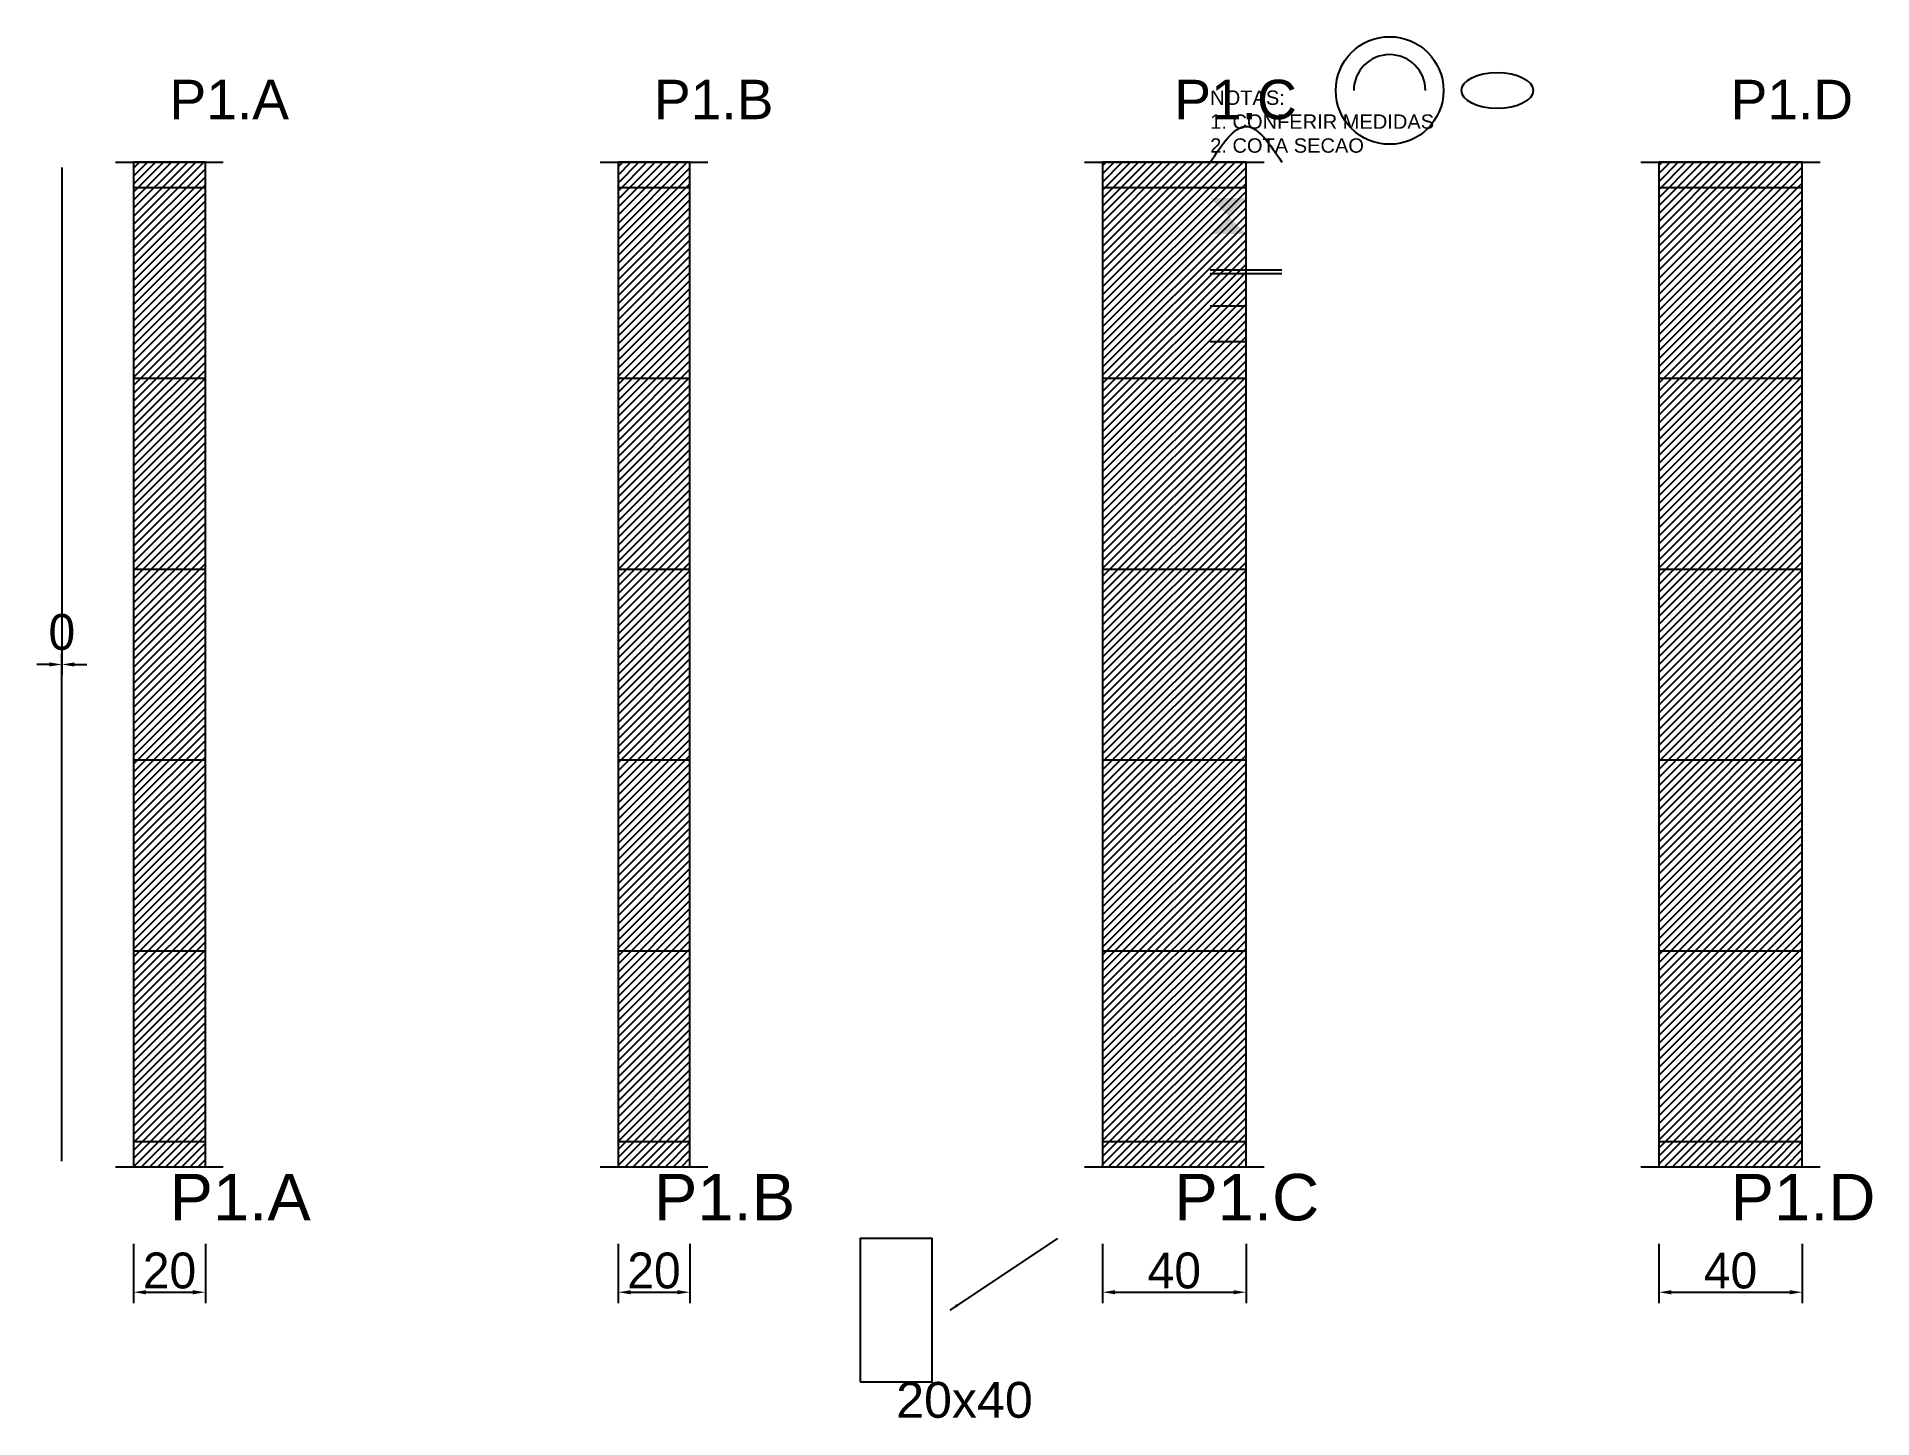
# Model space of a CAD drawing. Header units: metres. Extents: x -27 to 485, y -70 to 315.
import ezdxf

# ---------------------------------------------------------------- set-up
doc = ezdxf.new("R2010")
doc.units = ezdxf.units.M
for name, color, linetype in [('9', 9, 'CONTINUOUS'), ('CONCRETO', 251, 'CONTINUOUS'), ('COTA', 241, 'CONTINUOUS'), ('Cota Seção (2x)', 241, 'CONTINUOUS'), ('Hachura', 251, 'CONTINUOUS'), ('NOMENCLATURA', 7, 'CONTINUOUS'), ('Nível', 160, 'CONTINUOUS'), ('Painéis', 200, 'CONTINUOUS'), ('SARR_2.2x7', 40, 'CONTINUOUS'), ('Sarrafo de Pressão', 42, 'CONTINUOUS'), ('Texto Seção', 7, 'CONTINUOUS'), ('TEXTO_GERAL', 7, 'CONTINUOUS')]:
    doc.layers.add(name, color=color, linetype=linetype)
doc.styles.add('ARIAL', font='Arial.ttf')
doc.styles.add('STR_STANDARD', font='arial.ttf')
doc.dimstyles.new('EZ DXF', dxfattribs={"dimtxt": 10, "dimasz": 3.5, "dimexe": 3, "dimexo": 1.5, "dimgap": 1, "dimtad": 1, "dimdec": 1, "dimdsep": 46, "dimcen": 2.5, "dimazin": 3, "dimtfac": 1, "dimtmove": 0, "dimatfit": 3})
doc.dimstyles.get("Standard").update_dxf_attribs({"dimtxt": 2.5, "dimasz": 2.5, "dimexe": 1.25, "dimexo": 0.625, "dimtad": 1, "dimcen": 2.5, "dimazin": 3, "dimtfac": 1, "dimtmove": 0, "dimatfit": 3})

msp = doc.modelspace()

# ---------------------------------------------------------------- hatches: boundary and pattern name
at = {"layer": 'CONCRETO'}
h = msp.add_hatch(dxfattribs=at)
h.set_pattern_fill('AR-CONC', scale=0.5)
h.paths.add_polyline_path([(202.5, -60), (222.5, -60), (222.5, -20), (202.5, -20)])
h = msp.add_hatch(dxfattribs=at)
h.set_pattern_fill('AR-CONC', scale=0.5)
h.paths.add_polyline_path([(202.5, -60), (222.5, -60), (222.5, -20), (202.5, -20)])
at = {"layer": 'Hachura'}
h = msp.add_hatch(dxfattribs=at)
h.set_pattern_fill('ANSI31', scale=0.5)
h.paths.add_polyline_path([(0, 0), (20, 0), (20, 280), (0, 280)])
h = msp.add_hatch(dxfattribs=at)
h.set_pattern_fill('ANSI31', scale=0.5)
h.paths.add_polyline_path([(0, 0), (20, 0), (20, 280), (0, 280)])
h = msp.add_hatch(dxfattribs=at)
h.set_pattern_fill('ANSI31', scale=0.5)
h.paths.add_polyline_path([(135, 0), (155, 0), (155, 280), (135, 280)])
h = msp.add_hatch(dxfattribs=at)
h.set_pattern_fill('ANSI31', scale=0.5)
h.paths.add_polyline_path([(135, 0), (155, 0), (155, 280), (135, 280)])
h = msp.add_hatch(dxfattribs=at)
h.set_pattern_fill('ANSI31', scale=0.5)
h.paths.add_polyline_path([(270, 0), (310, 0), (310, 280), (270, 280)])
h = msp.add_hatch(dxfattribs=at)
h.set_pattern_fill('ANSI31', scale=0.5)
h.paths.add_polyline_path([(270, 0), (310, 0), (310, 280), (270, 280)])
h = msp.add_hatch(dxfattribs=at)
h.set_pattern_fill('ANSI31', scale=0.5)
h.paths.add_polyline_path([(425, 0), (465, 0), (465, 280), (425, 280)])
h = msp.add_hatch(dxfattribs=at)
h.set_pattern_fill('ANSI31', scale=0.5)
h.paths.add_polyline_path([(425, 0), (465, 0), (465, 280), (425, 280)])

# ---------------------------------------------------------------- linework, layer by layer
at = {"layer": '9'}
for p, q in [((300, 250), (320, 250)), ((300, 250), (320, 250)), ((300, 249), (320, 249)), ((300, 249), (320, 249))]:
    msp.add_line(p, q, dxfattribs=at)
msp.add_circle((350, 300), 15, dxfattribs=at)
msp.add_circle((350, 300), 15, dxfattribs=at)
msp.add_arc((350, 300), 10, 0, 180, dxfattribs=at)
msp.add_arc((350, 300), 10, 0, 180, dxfattribs=at)
msp.add_ellipse((380, 300), major_axis=(10, 0), ratio=0.5, dxfattribs=at)
msp.add_ellipse((380, 300), major_axis=(10, 0), ratio=0.5, dxfattribs=at)
msp.add_spline([(300, 280), (310, 290), (320, 280)], degree=3, dxfattribs=at)
msp.add_spline([(300, 280), (310, 290), (320, 280)], degree=3, dxfattribs=at)
msp.add_solid([(300, 260), (310, 260), (310, 270), (300, 270)], dxfattribs=at)
msp.add_solid([(300, 260), (310, 260), (310, 270), (300, 270)], dxfattribs=at)
at = {"layer": 'CONCRETO'}
msp.add_lwpolyline([(202.5, -60), (222.5, -60), (222.5, -20), (202.5, -20), (202.5, -60)], close=True, dxfattribs=at)
msp.add_lwpolyline([(202.5, -60), (222.5, -60), (222.5, -20), (202.5, -20), (202.5, -60)], close=True, dxfattribs=at)
at = {"layer": 'Cota Seção (2x)'}
msp.add_line((300, 240), (310, 240), dxfattribs=at)
msp.add_line((300, 240), (310, 240), dxfattribs=at)
at = {"layer": 'Nível'}
for p, q in [((-5, 280), (25, 280)), ((-5, 280), (25, 280)), ((130, 280), (160, 280)), ((130, 280), (160, 280)), ((265, 280), (315, 280)), ((265, 280), (315, 280)), ((420, 280), (470, 280)), ((420, 280), (470, 280)), ((-5, 0), (25, 0)), ((-5, 0), (25, 0)), ((130, 0), (160, 0)), ((130, 0), (160, 0)), ((265, 0), (315, 0)), ((265, 0), (315, 0)), ((420, 0), (470, 0)), ((420, 0), (470, 0))]:
    msp.add_line(p, q, dxfattribs=at)
at = {"layer": 'Painéis'}
for points in [[(0, 0), (20, 0), (20, 280), (0, 280), (0, 0)], [(0, 0), (20, 0), (20, 280), (0, 280), (0, 0)], [(135, 0), (155, 0), (155, 280), (135, 280), (135, 0)], [(135, 0), (155, 0), (155, 280), (135, 280), (135, 0)], [(270, 0), (310, 0), (310, 280), (270, 280), (270, 0)], [(270, 0), (310, 0), (310, 280), (270, 280), (270, 0)], [(425, 0), (465, 0), (465, 280), (425, 280), (425, 0)], [(425, 0), (465, 0), (465, 280), (425, 280), (425, 0)]]:
    msp.add_lwpolyline(points, close=True, dxfattribs=at)
at = {"layer": 'SARR_2.2x7'}
for p, q in [((0, 273), (20, 273)), ((0, 273), (20, 273)), ((135, 273), (155, 273)), ((135, 273), (155, 273)), ((270, 273), (310, 273)), ((270, 273), (310, 273)), ((425, 273), (465, 273)), ((425, 273), (465, 273)), ((0, 219.8), (20, 219.8)), ((0, 219.8), (20, 219.8)), ((135, 219.8), (155, 219.8)), ((135, 219.8), (155, 219.8)), ((270, 219.8), (310, 219.8)), ((270, 219.8), (310, 219.8)), ((425, 219.8), (465, 219.8)), ((425, 219.8), (465, 219.8)), ((0, 166.6), (20, 166.6)), ((0, 166.6), (20, 166.6)), ((135, 166.6), (155, 166.6)), ((135, 166.6), (155, 166.6)), ((270, 166.6), (310, 166.6)), ((270, 166.6), (310, 166.6)), ((425, 166.6), (465, 166.6)), ((425, 166.6), (465, 166.6)), ((0, 113.4), (20, 113.4)), ((0, 113.4), (20, 113.4)), ((135, 113.4), (155, 113.4)), ((135, 113.4), (155, 113.4)), ((270, 113.4), (310, 113.4)), ((270, 113.4), (310, 113.4)), ((425, 113.4), (465, 113.4)), ((425, 113.4), (465, 113.4)), ((0, 60.2), (20, 60.2)), ((0, 60.2), (20, 60.2)), ((135, 60.2), (155, 60.2)), ((135, 60.2), (155, 60.2)), ((270, 60.2), (310, 60.2)), ((270, 60.2), (310, 60.2)), ((425, 60.2), (465, 60.2)), ((425, 60.2), (465, 60.2)), ((0, 7), (20, 7)), ((0, 7), (20, 7)), ((135, 7), (155, 7)), ((135, 7), (155, 7)), ((270, 7), (310, 7)), ((270, 7), (310, 7)), ((425, 7), (465, 7)), ((425, 7), (465, 7))]:
    msp.add_line(p, q, dxfattribs=at)
at = {"layer": 'Sarrafo de Pressão'}
msp.add_line((300, 230), (310, 230), dxfattribs=at)
msp.add_line((300, 230), (310, 230), dxfattribs=at)

# ---------------------------------------------------------------- texts
at = {"layer": 'NOMENCLATURA', "style": 'STR_STANDARD'}
for s, height, p in [('P1.A', 11, (10, 292)), ('P1.A', 11, (10, 292)), ('P1.B', 11, (145, 292)), ('P1.B', 11, (145, 292)), ('P1.C', 11, (290, 292)), ('P1.C', 11, (290, 292)), ('P1.D', 11, (445, 292)), ('P1.D', 11, (445, 292)), ('20x40', 10, (212.5, -70)), ('20x40', 10, (212.5, -70))]:
    msp.add_text(s, height=height, dxfattribs=at).set_placement(p)
at = {"layer": 'Texto Seção', "style": 'STR_STANDARD'}
for s, p in [('P1.A', (10, -15)), ('P1.A', (10, -15)), ('P1.B', (145, -15)), ('P1.B', (145, -15)), ('P1.C', (290, -15)), ('P1.C', (290, -15)), ('P1.D', (445, -15)), ('P1.D', (445, -15))]:
    msp.add_text(s, height=13, dxfattribs=at).set_placement(p)
at = {"layer": 'TEXTO_GERAL', "insert": (300, 300), "char_height": 4, "attachment_point": 1, "style": 'ARIAL'}
msp.add_mtext('NOTAS: \\P1. CONFERIR MEDIDAS\\P2. COTA SECAO', dxfattribs=at)
msp.add_mtext('NOTAS: \\P1. CONFERIR MEDIDAS\\P2. COTA SECAO', dxfattribs=at)

# ---------------------------------------------------------------- dimensions: what is measured, and where the dimension line sits
at = {"layer": 'COTA'}
for base, p1, p2 in [((-20, 140), (-20, 0), (-20, 280)), ((-20, 140), (-20, 0), (-20, 280)), ((0, -35), (0, -20), (20, -20)), ((0, -35), (0, -20), (20, -20)), ((135, -35), (135, -20), (155, -20)), ((135, -35), (135, -20), (155, -20)), ((270, -35), (270, -20), (310, -20)), ((270, -35), (270, -20), (310, -20)), ((425, -35), (425, -20), (465, -20)), ((425, -35), (425, -20), (465, -20))]:
    msp.add_linear_dim(base=base, p1=p1, p2=p2, dimstyle='EZ DXF', dxfattribs=at).render()

# ---------------------------------------------------------------- leaders
msp.add_leader([(227.5, -40), (257.5, -20)], dimstyle='Standard', dxfattribs=at)
msp.add_leader([(227.5, -40), (257.5, -20)], dimstyle='Standard', dxfattribs=at)

doc.saveas('drawing.dxf')
